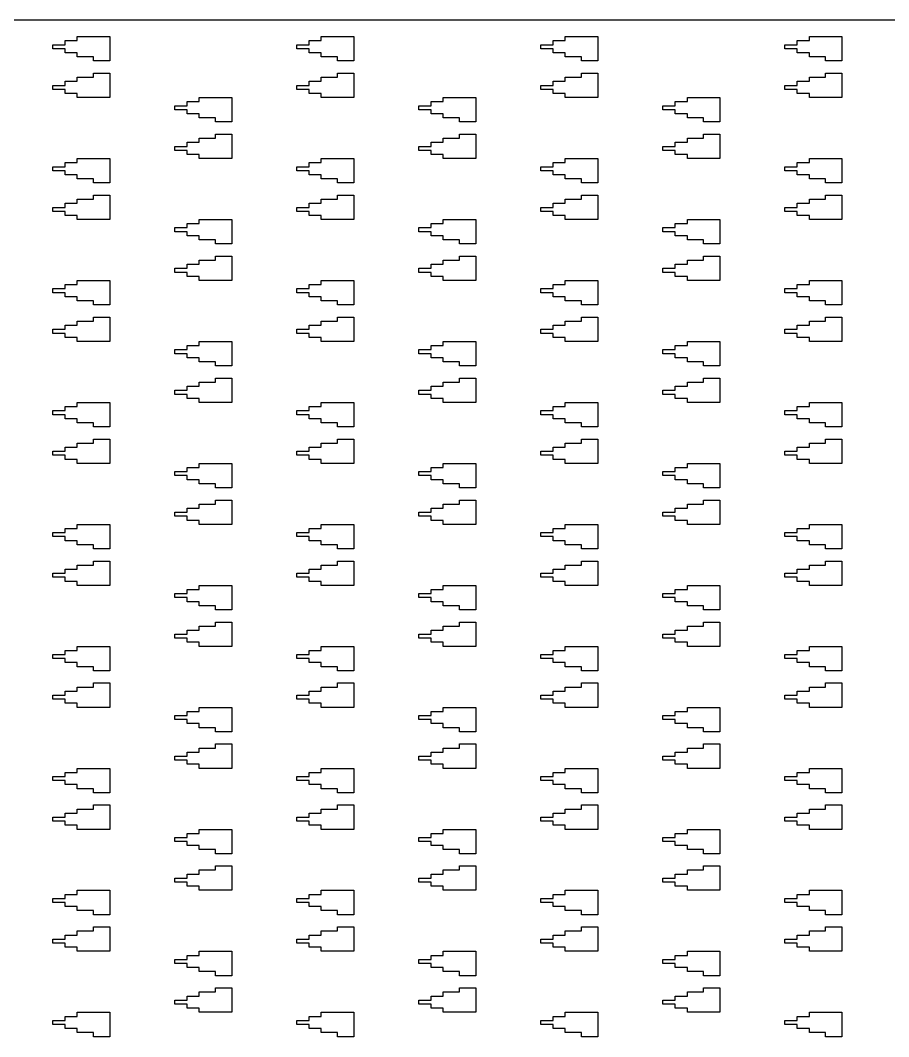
# Model space of a CAD drawing. Extents: x -38350 to 38650, y -35000 to 36000.
# Drawn here: x 542 to 755.5, y 35750 to 36000 of the extents above; entities that cross this region are included whole.
import ezdxf

# ---------------------------------------------------------------- set-up
doc = ezdxf.new("R2010")
doc.units = 0
doc.header["$MEASUREMENT"] = 0

msp = doc.modelspace()

# ---------------------------------------------------------------- linework, layer by layer
for p, q in [((7500, 36000), (-7500, 36000)), ((553, 35994), (553, 35995)), ((553, 35995), (556, 35995)), ((556, 35995), (556, 35996)), ((556, 35996), (564, 35996)), ((564, 35996), (564, 35990)), ((613, 35994), (613, 35995)), ((613, 35995), (616, 35995)), ((616, 35995), (616, 35996)), ((616, 35996), (624, 35996)), ((624, 35996), (624, 35990)), ((673, 35994), (673, 35995)), ((673, 35995), (676, 35995)), ((676, 35995), (676, 35996)), ((676, 35996), (684, 35996)), ((684, 35996), (684, 35990)), ((733, 35994), (733, 35995)), ((733, 35995), (736, 35995)), ((736, 35995), (736, 35996)), ((736, 35996), (744, 35996)), ((744, 35996), (744, 35990)), ((550, 35993), (550, 35994)), ((550, 35994), (553, 35994)), ((553, 35993), (550, 35993)), ((553, 35992), (553, 35993)), ((610, 35993), (610, 35994)), ((610, 35994), (613, 35994)), ((613, 35993), (610, 35993)), ((613, 35992), (613, 35993)), ((670, 35993), (670, 35994)), ((670, 35994), (673, 35994)), ((673, 35993), (670, 35993)), ((673, 35992), (673, 35993)), ((730, 35993), (730, 35994)), ((730, 35994), (733, 35994)), ((733, 35993), (730, 35993)), ((733, 35992), (733, 35993)), ((556, 35992), (553, 35992)), ((556, 35991), (556, 35992)), ((560, 35991), (556, 35991)), ((560, 35990), (560, 35991)), ((564, 35990), (560, 35990)), ((616, 35992), (613, 35992)), ((616, 35991), (616, 35992)), ((620, 35991), (616, 35991)), ((620, 35990), (620, 35991)), ((624, 35990), (620, 35990)), ((676, 35992), (673, 35992)), ((676, 35991), (676, 35992)), ((680, 35991), (676, 35991)), ((680, 35990), (680, 35991)), ((684, 35990), (680, 35990)), ((736, 35992), (733, 35992)), ((736, 35991), (736, 35992)), ((740, 35991), (736, 35991)), ((740, 35990), (740, 35991)), ((744, 35990), (740, 35990)), ((553, 35984), (553, 35985)), ((553, 35985), (556, 35985)), ((556, 35985), (556, 35986)), ((556, 35986), (560, 35986)), ((560, 35986), (560, 35987)), ((560, 35987), (564, 35987)), ((564, 35987), (564, 35981)), ((613, 35984), (613, 35985)), ((613, 35985), (616, 35985)), ((616, 35985), (616, 35986)), ((616, 35986), (620, 35986)), ((620, 35986), (620, 35987)), ((620, 35987), (624, 35987)), ((624, 35987), (624, 35981)), ((673, 35984), (673, 35985)), ((673, 35985), (676, 35985)), ((676, 35985), (676, 35986)), ((676, 35986), (680, 35986)), ((680, 35986), (680, 35987)), ((680, 35987), (684, 35987)), ((684, 35987), (684, 35981)), ((733, 35984), (733, 35985)), ((733, 35985), (736, 35985)), ((736, 35985), (736, 35986)), ((736, 35986), (740, 35986)), ((740, 35986), (740, 35987)), ((740, 35987), (744, 35987)), ((744, 35987), (744, 35981)), ((550, 35983), (550, 35984)), ((550, 35984), (553, 35984)), ((553, 35983), (550, 35983)), ((553, 35982), (553, 35983)), ((610, 35983), (610, 35984)), ((610, 35984), (613, 35984)), ((613, 35983), (610, 35983)), ((613, 35982), (613, 35983)), ((670, 35983), (670, 35984)), ((670, 35984), (673, 35984)), ((673, 35983), (670, 35983)), ((673, 35982), (673, 35983)), ((730, 35983), (730, 35984)), ((730, 35984), (733, 35984)), ((733, 35983), (730, 35983)), ((733, 35982), (733, 35983)), ((556, 35982), (553, 35982)), ((556, 35981), (556, 35982)), ((564, 35981), (556, 35981)), ((583, 35979), (583, 35980)), ((583, 35980), (586, 35980)), ((586, 35980), (586, 35981)), ((586, 35981), (594, 35981)), ((594, 35981), (594, 35975)), ((616, 35982), (613, 35982)), ((616, 35981), (616, 35982)), ((624, 35981), (616, 35981)), ((643, 35979), (643, 35980)), ((643, 35980), (646, 35980)), ((646, 35980), (646, 35981)), ((646, 35981), (654, 35981)), ((654, 35981), (654, 35975)), ((676, 35982), (673, 35982)), ((676, 35981), (676, 35982)), ((684, 35981), (676, 35981)), ((703, 35979), (703, 35980)), ((703, 35980), (706, 35980)), ((706, 35980), (706, 35981)), ((706, 35981), (714, 35981)), ((714, 35981), (714, 35975)), ((736, 35982), (733, 35982)), ((736, 35981), (736, 35982)), ((744, 35981), (736, 35981)), ((580, 35978), (580, 35979)), ((580, 35979), (583, 35979)), ((583, 35978), (580, 35978)), ((583, 35977), (583, 35978)), ((640, 35978), (640, 35979)), ((640, 35979), (643, 35979)), ((643, 35978), (640, 35978)), ((643, 35977), (643, 35978)), ((700, 35978), (700, 35979)), ((700, 35979), (703, 35979)), ((703, 35978), (700, 35978)), ((703, 35977), (703, 35978)), ((586, 35977), (583, 35977)), ((586, 35976), (586, 35977)), ((590, 35976), (586, 35976)), ((590, 35975), (590, 35976)), ((594, 35975), (590, 35975)), ((646, 35977), (643, 35977)), ((646, 35976), (646, 35977)), ((650, 35976), (646, 35976)), ((650, 35975), (650, 35976)), ((654, 35975), (650, 35975)), ((706, 35977), (703, 35977)), ((706, 35976), (706, 35977)), ((710, 35976), (706, 35976)), ((710, 35975), (710, 35976)), ((714, 35975), (710, 35975)), ((583, 35969), (583, 35970)), ((583, 35970), (586, 35970)), ((586, 35970), (586, 35971)), ((586, 35971), (590, 35971)), ((590, 35971), (590, 35972)), ((590, 35972), (594, 35972)), ((594, 35972), (594, 35966)), ((643, 35969), (643, 35970)), ((643, 35970), (646, 35970)), ((646, 35970), (646, 35971)), ((646, 35971), (650, 35971)), ((650, 35971), (650, 35972)), ((650, 35972), (654, 35972)), ((654, 35972), (654, 35966)), ((703, 35969), (703, 35970)), ((703, 35970), (706, 35970)), ((706, 35970), (706, 35971)), ((706, 35971), (710, 35971)), ((710, 35971), (710, 35972)), ((710, 35972), (714, 35972)), ((714, 35972), (714, 35966)), ((580, 35968), (580, 35969)), ((580, 35969), (583, 35969)), ((583, 35968), (580, 35968)), ((583, 35967), (583, 35968)), ((640, 35968), (640, 35969)), ((640, 35969), (643, 35969)), ((643, 35968), (640, 35968)), ((643, 35967), (643, 35968)), ((700, 35968), (700, 35969)), ((700, 35969), (703, 35969)), ((703, 35968), (700, 35968)), ((703, 35967), (703, 35968)), ((553, 35964), (553, 35965)), ((553, 35965), (556, 35965)), ((556, 35965), (556, 35966)), ((556, 35966), (564, 35966)), ((564, 35966), (564, 35960)), ((586, 35967), (583, 35967)), ((586, 35966), (586, 35967)), ((594, 35966), (586, 35966)), ((613, 35964), (613, 35965)), ((613, 35965), (616, 35965)), ((616, 35965), (616, 35966)), ((616, 35966), (624, 35966)), ((624, 35966), (624, 35960)), ((646, 35967), (643, 35967)), ((646, 35966), (646, 35967)), ((654, 35966), (646, 35966)), ((673, 35964), (673, 35965)), ((673, 35965), (676, 35965)), ((676, 35965), (676, 35966)), ((676, 35966), (684, 35966)), ((684, 35966), (684, 35960)), ((706, 35967), (703, 35967)), ((706, 35966), (706, 35967)), ((714, 35966), (706, 35966)), ((733, 35964), (733, 35965)), ((733, 35965), (736, 35965)), ((736, 35965), (736, 35966)), ((736, 35966), (744, 35966)), ((744, 35966), (744, 35960)), ((550, 35963), (550, 35964)), ((550, 35964), (553, 35964)), ((553, 35963), (550, 35963)), ((553, 35962), (553, 35963)), ((610, 35963), (610, 35964)), ((610, 35964), (613, 35964)), ((613, 35963), (610, 35963)), ((613, 35962), (613, 35963)), ((670, 35963), (670, 35964)), ((670, 35964), (673, 35964)), ((673, 35963), (670, 35963)), ((673, 35962), (673, 35963)), ((730, 35963), (730, 35964)), ((730, 35964), (733, 35964)), ((733, 35963), (730, 35963)), ((733, 35962), (733, 35963)), ((556, 35962), (553, 35962)), ((556, 35961), (556, 35962)), ((560, 35961), (556, 35961)), ((560, 35960), (560, 35961)), ((564, 35960), (560, 35960)), ((616, 35962), (613, 35962)), ((616, 35961), (616, 35962)), ((620, 35961), (616, 35961)), ((620, 35960), (620, 35961)), ((624, 35960), (620, 35960)), ((676, 35962), (673, 35962)), ((676, 35961), (676, 35962)), ((680, 35961), (676, 35961)), ((680, 35960), (680, 35961)), ((684, 35960), (680, 35960)), ((736, 35962), (733, 35962)), ((736, 35961), (736, 35962)), ((740, 35961), (736, 35961)), ((740, 35960), (740, 35961)), ((744, 35960), (740, 35960)), ((553, 35954), (553, 35955)), ((553, 35955), (556, 35955)), ((556, 35955), (556, 35956)), ((556, 35956), (560, 35956)), ((560, 35956), (560, 35957)), ((560, 35957), (564, 35957)), ((564, 35957), (564, 35951)), ((613, 35954), (613, 35955)), ((613, 35955), (616, 35955)), ((616, 35955), (616, 35956)), ((616, 35956), (620, 35956)), ((620, 35956), (620, 35957)), ((620, 35957), (624, 35957)), ((624, 35957), (624, 35951)), ((673, 35954), (673, 35955)), ((673, 35955), (676, 35955)), ((676, 35955), (676, 35956)), ((676, 35956), (680, 35956)), ((680, 35956), (680, 35957)), ((680, 35957), (684, 35957)), ((684, 35957), (684, 35951)), ((733, 35954), (733, 35955)), ((733, 35955), (736, 35955)), ((736, 35955), (736, 35956)), ((736, 35956), (740, 35956)), ((740, 35956), (740, 35957)), ((740, 35957), (744, 35957)), ((744, 35957), (744, 35951)), ((550, 35953), (550, 35954)), ((550, 35954), (553, 35954)), ((553, 35953), (550, 35953)), ((553, 35952), (553, 35953)), ((610, 35953), (610, 35954)), ((610, 35954), (613, 35954)), ((613, 35953), (610, 35953)), ((613, 35952), (613, 35953)), ((670, 35953), (670, 35954)), ((670, 35954), (673, 35954)), ((673, 35953), (670, 35953)), ((673, 35952), (673, 35953)), ((730, 35953), (730, 35954)), ((730, 35954), (733, 35954)), ((733, 35953), (730, 35953)), ((733, 35952), (733, 35953)), ((556, 35952), (553, 35952)), ((556, 35951), (556, 35952)), ((564, 35951), (556, 35951)), ((583, 35949), (583, 35950)), ((583, 35950), (586, 35950)), ((586, 35950), (586, 35951)), ((586, 35951), (594, 35951)), ((594, 35951), (594, 35945)), ((616, 35952), (613, 35952)), ((616, 35951), (616, 35952)), ((624, 35951), (616, 35951)), ((643, 35949), (643, 35950)), ((643, 35950), (646, 35950)), ((646, 35950), (646, 35951)), ((646, 35951), (654, 35951)), ((654, 35951), (654, 35945)), ((676, 35952), (673, 35952)), ((676, 35951), (676, 35952)), ((684, 35951), (676, 35951)), ((703, 35949), (703, 35950)), ((703, 35950), (706, 35950)), ((706, 35950), (706, 35951)), ((706, 35951), (714, 35951)), ((714, 35951), (714, 35945)), ((736, 35952), (733, 35952)), ((736, 35951), (736, 35952)), ((744, 35951), (736, 35951)), ((580, 35948), (580, 35949)), ((580, 35949), (583, 35949)), ((583, 35948), (580, 35948)), ((583, 35947), (583, 35948)), ((640, 35948), (640, 35949)), ((640, 35949), (643, 35949)), ((643, 35948), (640, 35948)), ((643, 35947), (643, 35948)), ((700, 35948), (700, 35949)), ((700, 35949), (703, 35949)), ((703, 35948), (700, 35948)), ((703, 35947), (703, 35948)), ((586, 35947), (583, 35947)), ((586, 35946), (586, 35947)), ((590, 35946), (586, 35946)), ((590, 35945), (590, 35946)), ((594, 35945), (590, 35945)), ((646, 35947), (643, 35947)), ((646, 35946), (646, 35947)), ((650, 35946), (646, 35946)), ((650, 35945), (650, 35946)), ((654, 35945), (650, 35945)), ((706, 35947), (703, 35947)), ((706, 35946), (706, 35947)), ((710, 35946), (706, 35946)), ((710, 35945), (710, 35946)), ((714, 35945), (710, 35945)), ((583, 35939), (583, 35940)), ((583, 35940), (586, 35940)), ((586, 35940), (586, 35941)), ((586, 35941), (590, 35941)), ((590, 35941), (590, 35942)), ((590, 35942), (594, 35942)), ((594, 35942), (594, 35936)), ((643, 35939), (643, 35940)), ((643, 35940), (646, 35940)), ((646, 35940), (646, 35941)), ((646, 35941), (650, 35941)), ((650, 35941), (650, 35942)), ((650, 35942), (654, 35942)), ((654, 35942), (654, 35936)), ((703, 35939), (703, 35940)), ((703, 35940), (706, 35940)), ((706, 35940), (706, 35941)), ((706, 35941), (710, 35941)), ((710, 35941), (710, 35942)), ((710, 35942), (714, 35942)), ((714, 35942), (714, 35936)), ((580, 35938), (580, 35939)), ((580, 35939), (583, 35939)), ((583, 35938), (580, 35938)), ((583, 35937), (583, 35938)), ((640, 35938), (640, 35939)), ((640, 35939), (643, 35939)), ((643, 35938), (640, 35938)), ((643, 35937), (643, 35938)), ((700, 35938), (700, 35939)), ((700, 35939), (703, 35939)), ((703, 35938), (700, 35938)), ((703, 35937), (703, 35938)), ((553, 35934), (553, 35935)), ((553, 35935), (556, 35935)), ((556, 35935), (556, 35936)), ((556, 35936), (564, 35936)), ((564, 35936), (564, 35930)), ((586, 35937), (583, 35937)), ((586, 35936), (586, 35937)), ((594, 35936), (586, 35936)), ((613, 35934), (613, 35935)), ((613, 35935), (616, 35935)), ((616, 35935), (616, 35936)), ((616, 35936), (624, 35936)), ((624, 35936), (624, 35930)), ((646, 35937), (643, 35937)), ((646, 35936), (646, 35937)), ((654, 35936), (646, 35936)), ((673, 35934), (673, 35935)), ((673, 35935), (676, 35935)), ((676, 35935), (676, 35936)), ((676, 35936), (684, 35936)), ((684, 35936), (684, 35930)), ((706, 35937), (703, 35937)), ((706, 35936), (706, 35937)), ((714, 35936), (706, 35936)), ((733, 35934), (733, 35935)), ((733, 35935), (736, 35935)), ((736, 35935), (736, 35936)), ((736, 35936), (744, 35936)), ((744, 35936), (744, 35930)), ((550, 35933), (550, 35934)), ((550, 35934), (553, 35934)), ((553, 35933), (550, 35933)), ((553, 35932), (553, 35933)), ((610, 35933), (610, 35934)), ((610, 35934), (613, 35934)), ((613, 35933), (610, 35933)), ((613, 35932), (613, 35933)), ((670, 35933), (670, 35934)), ((670, 35934), (673, 35934)), ((673, 35933), (670, 35933)), ((673, 35932), (673, 35933)), ((730, 35933), (730, 35934)), ((730, 35934), (733, 35934)), ((733, 35933), (730, 35933)), ((733, 35932), (733, 35933)), ((556, 35932), (553, 35932)), ((556, 35931), (556, 35932)), ((560, 35931), (556, 35931)), ((560, 35930), (560, 35931)), ((564, 35930), (560, 35930)), ((616, 35932), (613, 35932)), ((616, 35931), (616, 35932)), ((620, 35931), (616, 35931)), ((620, 35930), (620, 35931)), ((624, 35930), (620, 35930)), ((676, 35932), (673, 35932)), ((676, 35931), (676, 35932)), ((680, 35931), (676, 35931)), ((680, 35930), (680, 35931)), ((684, 35930), (680, 35930)), ((736, 35932), (733, 35932)), ((736, 35931), (736, 35932)), ((740, 35931), (736, 35931)), ((740, 35930), (740, 35931)), ((744, 35930), (740, 35930)), ((553, 35924), (553, 35925)), ((553, 35925), (556, 35925)), ((556, 35925), (556, 35926)), ((556, 35926), (560, 35926)), ((560, 35926), (560, 35927)), ((560, 35927), (564, 35927)), ((564, 35927), (564, 35921)), ((613, 35924), (613, 35925)), ((613, 35925), (616, 35925)), ((616, 35925), (616, 35926)), ((616, 35926), (620, 35926)), ((620, 35926), (620, 35927)), ((620, 35927), (624, 35927)), ((624, 35927), (624, 35921)), ((673, 35924), (673, 35925)), ((673, 35925), (676, 35925)), ((676, 35925), (676, 35926)), ((676, 35926), (680, 35926)), ((680, 35926), (680, 35927)), ((680, 35927), (684, 35927)), ((684, 35927), (684, 35921)), ((733, 35924), (733, 35925)), ((733, 35925), (736, 35925)), ((736, 35925), (736, 35926)), ((736, 35926), (740, 35926)), ((740, 35926), (740, 35927)), ((740, 35927), (744, 35927)), ((744, 35927), (744, 35921)), ((550, 35923), (550, 35924)), ((550, 35924), (553, 35924)), ((553, 35923), (550, 35923)), ((553, 35922), (553, 35923)), ((610, 35923), (610, 35924)), ((610, 35924), (613, 35924)), ((613, 35923), (610, 35923)), ((613, 35922), (613, 35923)), ((670, 35923), (670, 35924)), ((670, 35924), (673, 35924)), ((673, 35923), (670, 35923)), ((673, 35922), (673, 35923)), ((730, 35923), (730, 35924)), ((730, 35924), (733, 35924)), ((733, 35923), (730, 35923)), ((733, 35922), (733, 35923)), ((556, 35922), (553, 35922)), ((556, 35921), (556, 35922)), ((564, 35921), (556, 35921)), ((583, 35919), (583, 35920)), ((583, 35920), (586, 35920)), ((586, 35920), (586, 35921)), ((586, 35921), (594, 35921)), ((594, 35921), (594, 35915)), ((616, 35922), (613, 35922)), ((616, 35921), (616, 35922)), ((624, 35921), (616, 35921)), ((643, 35919), (643, 35920)), ((643, 35920), (646, 35920)), ((646, 35920), (646, 35921)), ((646, 35921), (654, 35921)), ((654, 35921), (654, 35915)), ((676, 35922), (673, 35922)), ((676, 35921), (676, 35922)), ((684, 35921), (676, 35921)), ((703, 35919), (703, 35920)), ((703, 35920), (706, 35920)), ((706, 35920), (706, 35921)), ((706, 35921), (714, 35921)), ((714, 35921), (714, 35915)), ((736, 35922), (733, 35922)), ((736, 35921), (736, 35922)), ((744, 35921), (736, 35921)), ((580, 35918), (580, 35919)), ((580, 35919), (583, 35919)), ((583, 35918), (580, 35918)), ((583, 35917), (583, 35918)), ((640, 35918), (640, 35919)), ((640, 35919), (643, 35919)), ((643, 35918), (640, 35918)), ((643, 35917), (643, 35918)), ((700, 35918), (700, 35919)), ((700, 35919), (703, 35919)), ((703, 35918), (700, 35918)), ((703, 35917), (703, 35918)), ((586, 35917), (583, 35917)), ((586, 35916), (586, 35917)), ((590, 35916), (586, 35916)), ((590, 35915), (590, 35916)), ((594, 35915), (590, 35915)), ((646, 35917), (643, 35917)), ((646, 35916), (646, 35917)), ((650, 35916), (646, 35916)), ((650, 35915), (650, 35916)), ((654, 35915), (650, 35915)), ((706, 35917), (703, 35917)), ((706, 35916), (706, 35917)), ((710, 35916), (706, 35916)), ((710, 35915), (710, 35916)), ((714, 35915), (710, 35915)), ((583, 35909), (583, 35910)), ((583, 35910), (586, 35910)), ((586, 35910), (586, 35911)), ((586, 35911), (590, 35911)), ((590, 35911), (590, 35912)), ((590, 35912), (594, 35912)), ((594, 35912), (594, 35906)), ((643, 35909), (643, 35910)), ((643, 35910), (646, 35910)), ((646, 35910), (646, 35911)), ((646, 35911), (650, 35911)), ((650, 35911), (650, 35912)), ((650, 35912), (654, 35912)), ((654, 35912), (654, 35906)), ((703, 35909), (703, 35910)), ((703, 35910), (706, 35910)), ((706, 35910), (706, 35911)), ((706, 35911), (710, 35911)), ((710, 35911), (710, 35912)), ((710, 35912), (714, 35912)), ((714, 35912), (714, 35906)), ((580, 35908), (580, 35909)), ((580, 35909), (583, 35909)), ((583, 35908), (580, 35908)), ((583, 35907), (583, 35908)), ((640, 35908), (640, 35909)), ((640, 35909), (643, 35909)), ((643, 35908), (640, 35908)), ((643, 35907), (643, 35908)), ((700, 35908), (700, 35909)), ((700, 35909), (703, 35909)), ((703, 35908), (700, 35908)), ((703, 35907), (703, 35908)), ((553, 35904), (553, 35905)), ((553, 35905), (556, 35905)), ((556, 35905), (556, 35906)), ((556, 35906), (564, 35906)), ((564, 35906), (564, 35900)), ((586, 35907), (583, 35907)), ((586, 35906), (586, 35907)), ((594, 35906), (586, 35906)), ((613, 35904), (613, 35905)), ((613, 35905), (616, 35905)), ((616, 35905), (616, 35906)), ((616, 35906), (624, 35906)), ((624, 35906), (624, 35900)), ((646, 35907), (643, 35907)), ((646, 35906), (646, 35907)), ((654, 35906), (646, 35906)), ((673, 35904), (673, 35905)), ((673, 35905), (676, 35905)), ((676, 35905), (676, 35906)), ((676, 35906), (684, 35906)), ((684, 35906), (684, 35900)), ((706, 35907), (703, 35907)), ((706, 35906), (706, 35907)), ((714, 35906), (706, 35906)), ((733, 35904), (733, 35905)), ((733, 35905), (736, 35905)), ((736, 35905), (736, 35906)), ((736, 35906), (744, 35906)), ((744, 35906), (744, 35900)), ((550, 35903), (550, 35904)), ((550, 35904), (553, 35904)), ((553, 35903), (550, 35903)), ((553, 35902), (553, 35903)), ((610, 35903), (610, 35904)), ((610, 35904), (613, 35904)), ((613, 35903), (610, 35903)), ((613, 35902), (613, 35903)), ((670, 35903), (670, 35904)), ((670, 35904), (673, 35904)), ((673, 35903), (670, 35903)), ((673, 35902), (673, 35903)), ((730, 35903), (730, 35904)), ((730, 35904), (733, 35904)), ((733, 35903), (730, 35903)), ((733, 35902), (733, 35903)), ((556, 35902), (553, 35902)), ((556, 35901), (556, 35902)), ((560, 35901), (556, 35901)), ((560, 35900), (560, 35901)), ((564, 35900), (560, 35900)), ((616, 35902), (613, 35902)), ((616, 35901), (616, 35902)), ((620, 35901), (616, 35901)), ((620, 35900), (620, 35901)), ((624, 35900), (620, 35900)), ((676, 35902), (673, 35902)), ((676, 35901), (676, 35902)), ((680, 35901), (676, 35901)), ((680, 35900), (680, 35901)), ((684, 35900), (680, 35900)), ((736, 35902), (733, 35902)), ((736, 35901), (736, 35902)), ((740, 35901), (736, 35901)), ((740, 35900), (740, 35901)), ((744, 35900), (740, 35900)), ((553, 35894), (553, 35895)), ((553, 35895), (556, 35895)), ((556, 35895), (556, 35896)), ((556, 35896), (560, 35896)), ((560, 35896), (560, 35897)), ((560, 35897), (564, 35897)), ((564, 35897), (564, 35891)), ((613, 35894), (613, 35895)), ((613, 35895), (616, 35895)), ((616, 35895), (616, 35896)), ((616, 35896), (620, 35896)), ((620, 35896), (620, 35897)), ((620, 35897), (624, 35897)), ((624, 35897), (624, 35891)), ((673, 35894), (673, 35895)), ((673, 35895), (676, 35895)), ((676, 35895), (676, 35896)), ((676, 35896), (680, 35896)), ((680, 35896), (680, 35897)), ((680, 35897), (684, 35897)), ((684, 35897), (684, 35891)), ((733, 35894), (733, 35895)), ((733, 35895), (736, 35895)), ((736, 35895), (736, 35896)), ((736, 35896), (740, 35896)), ((740, 35896), (740, 35897)), ((740, 35897), (744, 35897)), ((744, 35897), (744, 35891)), ((550, 35893), (550, 35894)), ((550, 35894), (553, 35894)), ((553, 35893), (550, 35893)), ((553, 35892), (553, 35893)), ((610, 35893), (610, 35894)), ((610, 35894), (613, 35894)), ((613, 35893), (610, 35893)), ((613, 35892), (613, 35893)), ((670, 35893), (670, 35894)), ((670, 35894), (673, 35894)), ((673, 35893), (670, 35893)), ((673, 35892), (673, 35893)), ((730, 35893), (730, 35894)), ((730, 35894), (733, 35894)), ((733, 35893), (730, 35893)), ((733, 35892), (733, 35893)), ((556, 35892), (553, 35892)), ((556, 35891), (556, 35892)), ((564, 35891), (556, 35891)), ((583, 35889), (583, 35890)), ((583, 35890), (586, 35890)), ((586, 35890), (586, 35891)), ((586, 35891), (594, 35891)), ((594, 35891), (594, 35885)), ((616, 35892), (613, 35892)), ((616, 35891), (616, 35892)), ((624, 35891), (616, 35891)), ((643, 35889), (643, 35890)), ((643, 35890), (646, 35890)), ((646, 35890), (646, 35891)), ((646, 35891), (654, 35891)), ((654, 35891), (654, 35885)), ((676, 35892), (673, 35892)), ((676, 35891), (676, 35892)), ((684, 35891), (676, 35891)), ((703, 35889), (703, 35890)), ((703, 35890), (706, 35890)), ((706, 35890), (706, 35891)), ((706, 35891), (714, 35891)), ((714, 35891), (714, 35885)), ((736, 35892), (733, 35892)), ((736, 35891), (736, 35892)), ((744, 35891), (736, 35891)), ((580, 35888), (580, 35889)), ((580, 35889), (583, 35889)), ((583, 35888), (580, 35888)), ((583, 35887), (583, 35888)), ((640, 35888), (640, 35889)), ((640, 35889), (643, 35889)), ((643, 35888), (640, 35888)), ((643, 35887), (643, 35888)), ((700, 35888), (700, 35889)), ((700, 35889), (703, 35889)), ((703, 35888), (700, 35888)), ((703, 35887), (703, 35888)), ((586, 35887), (583, 35887)), ((586, 35886), (586, 35887)), ((590, 35886), (586, 35886)), ((590, 35885), (590, 35886)), ((594, 35885), (590, 35885)), ((646, 35887), (643, 35887)), ((646, 35886), (646, 35887)), ((650, 35886), (646, 35886)), ((650, 35885), (650, 35886)), ((654, 35885), (650, 35885)), ((706, 35887), (703, 35887)), ((706, 35886), (706, 35887)), ((710, 35886), (706, 35886)), ((710, 35885), (710, 35886)), ((714, 35885), (710, 35885)), ((583, 35879), (583, 35880)), ((583, 35880), (586, 35880)), ((586, 35880), (586, 35881)), ((586, 35881), (590, 35881)), ((590, 35881), (590, 35882)), ((590, 35882), (594, 35882)), ((594, 35882), (594, 35876)), ((643, 35879), (643, 35880)), ((643, 35880), (646, 35880)), ((646, 35880), (646, 35881)), ((646, 35881), (650, 35881)), ((650, 35881), (650, 35882)), ((650, 35882), (654, 35882)), ((654, 35882), (654, 35876)), ((703, 35879), (703, 35880)), ((703, 35880), (706, 35880)), ((706, 35880), (706, 35881)), ((706, 35881), (710, 35881)), ((710, 35881), (710, 35882)), ((710, 35882), (714, 35882)), ((714, 35882), (714, 35876)), ((580, 35878), (580, 35879)), ((580, 35879), (583, 35879)), ((583, 35878), (580, 35878)), ((583, 35877), (583, 35878)), ((640, 35878), (640, 35879)), ((640, 35879), (643, 35879)), ((643, 35878), (640, 35878)), ((643, 35877), (643, 35878)), ((700, 35878), (700, 35879)), ((700, 35879), (703, 35879)), ((703, 35878), (700, 35878)), ((703, 35877), (703, 35878)), ((553, 35874), (553, 35875)), ((553, 35875), (556, 35875)), ((556, 35875), (556, 35876)), ((556, 35876), (564, 35876)), ((564, 35876), (564, 35870)), ((586, 35877), (583, 35877)), ((586, 35876), (586, 35877)), ((594, 35876), (586, 35876)), ((613, 35874), (613, 35875)), ((613, 35875), (616, 35875)), ((616, 35875), (616, 35876)), ((616, 35876), (624, 35876)), ((624, 35876), (624, 35870)), ((646, 35877), (643, 35877)), ((646, 35876), (646, 35877)), ((654, 35876), (646, 35876)), ((673, 35874), (673, 35875)), ((673, 35875), (676, 35875)), ((676, 35875), (676, 35876)), ((676, 35876), (684, 35876)), ((684, 35876), (684, 35870)), ((706, 35877), (703, 35877)), ((706, 35876), (706, 35877)), ((714, 35876), (706, 35876)), ((733, 35874), (733, 35875)), ((733, 35875), (736, 35875)), ((736, 35875), (736, 35876)), ((736, 35876), (744, 35876)), ((744, 35876), (744, 35870)), ((550, 35873), (550, 35874)), ((550, 35874), (553, 35874)), ((553, 35873), (550, 35873)), ((553, 35872), (553, 35873)), ((610, 35873), (610, 35874)), ((610, 35874), (613, 35874)), ((613, 35873), (610, 35873)), ((613, 35872), (613, 35873)), ((670, 35873), (670, 35874)), ((670, 35874), (673, 35874)), ((673, 35873), (670, 35873)), ((673, 35872), (673, 35873)), ((730, 35873), (730, 35874)), ((730, 35874), (733, 35874)), ((733, 35873), (730, 35873)), ((733, 35872), (733, 35873)), ((556, 35872), (553, 35872)), ((556, 35871), (556, 35872)), ((560, 35871), (556, 35871)), ((560, 35870), (560, 35871)), ((564, 35870), (560, 35870)), ((616, 35872), (613, 35872)), ((616, 35871), (616, 35872)), ((620, 35871), (616, 35871)), ((620, 35870), (620, 35871)), ((624, 35870), (620, 35870)), ((676, 35872), (673, 35872)), ((676, 35871), (676, 35872)), ((680, 35871), (676, 35871)), ((680, 35870), (680, 35871)), ((684, 35870), (680, 35870)), ((736, 35872), (733, 35872)), ((736, 35871), (736, 35872)), ((740, 35871), (736, 35871)), ((740, 35870), (740, 35871)), ((744, 35870), (740, 35870)), ((553, 35864), (553, 35865)), ((553, 35865), (556, 35865)), ((556, 35865), (556, 35866)), ((556, 35866), (560, 35866)), ((560, 35866), (560, 35867)), ((560, 35867), (564, 35867)), ((564, 35867), (564, 35861)), ((613, 35864), (613, 35865)), ((613, 35865), (616, 35865)), ((616, 35865), (616, 35866)), ((616, 35866), (620, 35866)), ((620, 35866), (620, 35867)), ((620, 35867), (624, 35867)), ((624, 35867), (624, 35861)), ((673, 35864), (673, 35865)), ((673, 35865), (676, 35865)), ((676, 35865), (676, 35866)), ((676, 35866), (680, 35866)), ((680, 35866), (680, 35867)), ((680, 35867), (684, 35867)), ((684, 35867), (684, 35861)), ((733, 35864), (733, 35865)), ((733, 35865), (736, 35865)), ((736, 35865), (736, 35866)), ((736, 35866), (740, 35866)), ((740, 35866), (740, 35867)), ((740, 35867), (744, 35867)), ((744, 35867), (744, 35861)), ((550, 35863), (550, 35864)), ((550, 35864), (553, 35864)), ((553, 35863), (550, 35863)), ((553, 35862), (553, 35863)), ((610, 35863), (610, 35864)), ((610, 35864), (613, 35864)), ((613, 35863), (610, 35863)), ((613, 35862), (613, 35863)), ((670, 35863), (670, 35864)), ((670, 35864), (673, 35864)), ((673, 35863), (670, 35863)), ((673, 35862), (673, 35863)), ((730, 35863), (730, 35864)), ((730, 35864), (733, 35864)), ((733, 35863), (730, 35863)), ((733, 35862), (733, 35863)), ((556, 35862), (553, 35862)), ((556, 35861), (556, 35862)), ((564, 35861), (556, 35861)), ((583, 35859), (583, 35860)), ((583, 35860), (586, 35860)), ((586, 35860), (586, 35861)), ((586, 35861), (594, 35861)), ((594, 35861), (594, 35855)), ((616, 35862), (613, 35862)), ((616, 35861), (616, 35862)), ((624, 35861), (616, 35861)), ((643, 35859), (643, 35860)), ((643, 35860), (646, 35860)), ((646, 35860), (646, 35861)), ((646, 35861), (654, 35861)), ((654, 35861), (654, 35855)), ((676, 35862), (673, 35862)), ((676, 35861), (676, 35862)), ((684, 35861), (676, 35861)), ((703, 35859), (703, 35860)), ((703, 35860), (706, 35860)), ((706, 35860), (706, 35861)), ((706, 35861), (714, 35861)), ((714, 35861), (714, 35855)), ((736, 35862), (733, 35862)), ((736, 35861), (736, 35862)), ((744, 35861), (736, 35861)), ((580, 35858), (580, 35859)), ((580, 35859), (583, 35859)), ((583, 35858), (580, 35858)), ((583, 35857), (583, 35858)), ((640, 35858), (640, 35859)), ((640, 35859), (643, 35859)), ((643, 35858), (640, 35858)), ((643, 35857), (643, 35858)), ((700, 35858), (700, 35859)), ((700, 35859), (703, 35859)), ((703, 35858), (700, 35858)), ((703, 35857), (703, 35858)), ((586, 35857), (583, 35857)), ((586, 35856), (586, 35857)), ((590, 35856), (586, 35856)), ((590, 35855), (590, 35856)), ((594, 35855), (590, 35855)), ((646, 35857), (643, 35857)), ((646, 35856), (646, 35857)), ((650, 35856), (646, 35856)), ((650, 35855), (650, 35856)), ((654, 35855), (650, 35855)), ((706, 35857), (703, 35857)), ((706, 35856), (706, 35857)), ((710, 35856), (706, 35856)), ((710, 35855), (710, 35856)), ((714, 35855), (710, 35855)), ((583, 35849), (583, 35850)), ((583, 35850), (586, 35850)), ((586, 35850), (586, 35851)), ((586, 35851), (590, 35851)), ((590, 35851), (590, 35852)), ((590, 35852), (594, 35852)), ((594, 35852), (594, 35846)), ((643, 35849), (643, 35850)), ((643, 35850), (646, 35850)), ((646, 35850), (646, 35851)), ((646, 35851), (650, 35851)), ((650, 35851), (650, 35852)), ((650, 35852), (654, 35852)), ((654, 35852), (654, 35846)), ((703, 35849), (703, 35850)), ((703, 35850), (706, 35850)), ((706, 35850), (706, 35851)), ((706, 35851), (710, 35851)), ((710, 35851), (710, 35852)), ((710, 35852), (714, 35852)), ((714, 35852), (714, 35846)), ((580, 35848), (580, 35849)), ((580, 35849), (583, 35849)), ((583, 35848), (580, 35848)), ((583, 35847), (583, 35848)), ((640, 35848), (640, 35849)), ((640, 35849), (643, 35849)), ((643, 35848), (640, 35848)), ((643, 35847), (643, 35848)), ((700, 35848), (700, 35849)), ((700, 35849), (703, 35849)), ((703, 35848), (700, 35848)), ((703, 35847), (703, 35848)), ((553, 35844), (553, 35845)), ((553, 35845), (556, 35845)), ((556, 35845), (556, 35846)), ((556, 35846), (564, 35846)), ((564, 35846), (564, 35840)), ((586, 35847), (583, 35847)), ((586, 35846), (586, 35847)), ((594, 35846), (586, 35846)), ((613, 35844), (613, 35845)), ((613, 35845), (616, 35845)), ((616, 35845), (616, 35846)), ((616, 35846), (624, 35846)), ((624, 35846), (624, 35840)), ((646, 35847), (643, 35847)), ((646, 35846), (646, 35847)), ((654, 35846), (646, 35846)), ((673, 35844), (673, 35845)), ((673, 35845), (676, 35845)), ((676, 35845), (676, 35846)), ((676, 35846), (684, 35846)), ((684, 35846), (684, 35840)), ((706, 35847), (703, 35847)), ((706, 35846), (706, 35847)), ((714, 35846), (706, 35846)), ((733, 35844), (733, 35845)), ((733, 35845), (736, 35845)), ((736, 35845), (736, 35846)), ((736, 35846), (744, 35846)), ((744, 35846), (744, 35840)), ((550, 35843), (550, 35844)), ((550, 35844), (553, 35844)), ((553, 35843), (550, 35843)), ((553, 35842), (553, 35843)), ((610, 35843), (610, 35844)), ((610, 35844), (613, 35844)), ((613, 35843), (610, 35843)), ((613, 35842), (613, 35843)), ((670, 35843), (670, 35844)), ((670, 35844), (673, 35844)), ((673, 35843), (670, 35843)), ((673, 35842), (673, 35843)), ((730, 35843), (730, 35844)), ((730, 35844), (733, 35844)), ((733, 35843), (730, 35843)), ((733, 35842), (733, 35843)), ((556, 35842), (553, 35842)), ((556, 35841), (556, 35842)), ((560, 35841), (556, 35841)), ((560, 35840), (560, 35841)), ((564, 35840), (560, 35840)), ((616, 35842), (613, 35842)), ((616, 35841), (616, 35842)), ((620, 35841), (616, 35841)), ((620, 35840), (620, 35841)), ((624, 35840), (620, 35840)), ((676, 35842), (673, 35842)), ((676, 35841), (676, 35842)), ((680, 35841), (676, 35841)), ((680, 35840), (680, 35841)), ((684, 35840), (680, 35840)), ((736, 35842), (733, 35842)), ((736, 35841), (736, 35842)), ((740, 35841), (736, 35841)), ((740, 35840), (740, 35841)), ((744, 35840), (740, 35840)), ((553, 35834), (553, 35835)), ((553, 35835), (556, 35835)), ((556, 35835), (556, 35836)), ((556, 35836), (560, 35836)), ((560, 35836), (560, 35837)), ((560, 35837), (564, 35837)), ((564, 35837), (564, 35831)), ((613, 35834), (613, 35835)), ((613, 35835), (616, 35835)), ((616, 35835), (616, 35836)), ((616, 35836), (620, 35836)), ((620, 35836), (620, 35837)), ((620, 35837), (624, 35837)), ((624, 35837), (624, 35831)), ((673, 35834), (673, 35835)), ((673, 35835), (676, 35835)), ((676, 35835), (676, 35836)), ((676, 35836), (680, 35836)), ((680, 35836), (680, 35837)), ((680, 35837), (684, 35837)), ((684, 35837), (684, 35831)), ((733, 35834), (733, 35835)), ((733, 35835), (736, 35835)), ((736, 35835), (736, 35836)), ((736, 35836), (740, 35836)), ((740, 35836), (740, 35837)), ((740, 35837), (744, 35837)), ((744, 35837), (744, 35831)), ((550, 35833), (550, 35834)), ((550, 35834), (553, 35834)), ((553, 35833), (550, 35833)), ((553, 35832), (553, 35833)), ((610, 35833), (610, 35834)), ((610, 35834), (613, 35834)), ((613, 35833), (610, 35833)), ((613, 35832), (613, 35833)), ((670, 35833), (670, 35834)), ((670, 35834), (673, 35834)), ((673, 35833), (670, 35833)), ((673, 35832), (673, 35833)), ((730, 35833), (730, 35834)), ((730, 35834), (733, 35834)), ((733, 35833), (730, 35833)), ((733, 35832), (733, 35833)), ((556, 35832), (553, 35832)), ((556, 35831), (556, 35832)), ((564, 35831), (556, 35831)), ((583, 35829), (583, 35830)), ((583, 35830), (586, 35830)), ((586, 35830), (586, 35831)), ((586, 35831), (594, 35831)), ((594, 35831), (594, 35825)), ((616, 35832), (613, 35832)), ((616, 35831), (616, 35832)), ((624, 35831), (616, 35831)), ((643, 35829), (643, 35830)), ((643, 35830), (646, 35830)), ((646, 35830), (646, 35831)), ((646, 35831), (654, 35831)), ((654, 35831), (654, 35825)), ((676, 35832), (673, 35832)), ((676, 35831), (676, 35832)), ((684, 35831), (676, 35831)), ((703, 35829), (703, 35830)), ((703, 35830), (706, 35830)), ((706, 35830), (706, 35831)), ((706, 35831), (714, 35831)), ((714, 35831), (714, 35825)), ((736, 35832), (733, 35832)), ((736, 35831), (736, 35832)), ((744, 35831), (736, 35831)), ((580, 35828), (580, 35829)), ((580, 35829), (583, 35829)), ((583, 35828), (580, 35828)), ((583, 35827), (583, 35828)), ((640, 35828), (640, 35829)), ((640, 35829), (643, 35829)), ((643, 35828), (640, 35828)), ((643, 35827), (643, 35828)), ((700, 35828), (700, 35829)), ((700, 35829), (703, 35829)), ((703, 35828), (700, 35828)), ((703, 35827), (703, 35828)), ((586, 35827), (583, 35827)), ((586, 35826), (586, 35827)), ((590, 35826), (586, 35826)), ((590, 35825), (590, 35826)), ((594, 35825), (590, 35825)), ((646, 35827), (643, 35827)), ((646, 35826), (646, 35827)), ((650, 35826), (646, 35826)), ((650, 35825), (650, 35826)), ((654, 35825), (650, 35825)), ((706, 35827), (703, 35827)), ((706, 35826), (706, 35827)), ((710, 35826), (706, 35826)), ((710, 35825), (710, 35826)), ((714, 35825), (710, 35825)), ((583, 35819), (583, 35820)), ((583, 35820), (586, 35820)), ((586, 35820), (586, 35821)), ((586, 35821), (590, 35821)), ((590, 35821), (590, 35822)), ((590, 35822), (594, 35822)), ((594, 35822), (594, 35816)), ((643, 35819), (643, 35820)), ((643, 35820), (646, 35820)), ((646, 35820), (646, 35821)), ((646, 35821), (650, 35821)), ((650, 35821), (650, 35822)), ((650, 35822), (654, 35822)), ((654, 35822), (654, 35816)), ((703, 35819), (703, 35820)), ((703, 35820), (706, 35820)), ((706, 35820), (706, 35821)), ((706, 35821), (710, 35821)), ((710, 35821), (710, 35822)), ((710, 35822), (714, 35822)), ((714, 35822), (714, 35816)), ((580, 35818), (580, 35819)), ((580, 35819), (583, 35819)), ((583, 35818), (580, 35818)), ((583, 35817), (583, 35818)), ((640, 35818), (640, 35819)), ((640, 35819), (643, 35819)), ((643, 35818), (640, 35818)), ((643, 35817), (643, 35818)), ((700, 35818), (700, 35819)), ((700, 35819), (703, 35819)), ((703, 35818), (700, 35818)), ((703, 35817), (703, 35818)), ((553, 35814), (553, 35815)), ((553, 35815), (556, 35815)), ((556, 35815), (556, 35816)), ((556, 35816), (564, 35816)), ((564, 35816), (564, 35810)), ((586, 35817), (583, 35817)), ((586, 35816), (586, 35817)), ((594, 35816), (586, 35816)), ((613, 35814), (613, 35815)), ((613, 35815), (616, 35815)), ((616, 35815), (616, 35816)), ((616, 35816), (624, 35816)), ((624, 35816), (624, 35810)), ((646, 35817), (643, 35817)), ((646, 35816), (646, 35817)), ((654, 35816), (646, 35816)), ((673, 35814), (673, 35815)), ((673, 35815), (676, 35815)), ((676, 35815), (676, 35816)), ((676, 35816), (684, 35816)), ((684, 35816), (684, 35810)), ((706, 35817), (703, 35817)), ((706, 35816), (706, 35817)), ((714, 35816), (706, 35816)), ((733, 35814), (733, 35815)), ((733, 35815), (736, 35815)), ((736, 35815), (736, 35816)), ((736, 35816), (744, 35816)), ((744, 35816), (744, 35810)), ((550, 35813), (550, 35814)), ((550, 35814), (553, 35814)), ((553, 35813), (550, 35813)), ((553, 35812), (553, 35813)), ((610, 35813), (610, 35814)), ((610, 35814), (613, 35814)), ((613, 35813), (610, 35813)), ((613, 35812), (613, 35813)), ((670, 35813), (670, 35814)), ((670, 35814), (673, 35814)), ((673, 35813), (670, 35813)), ((673, 35812), (673, 35813)), ((730, 35813), (730, 35814)), ((730, 35814), (733, 35814)), ((733, 35813), (730, 35813)), ((733, 35812), (733, 35813)), ((556, 35812), (553, 35812)), ((556, 35811), (556, 35812)), ((560, 35811), (556, 35811)), ((560, 35810), (560, 35811)), ((564, 35810), (560, 35810)), ((616, 35812), (613, 35812)), ((616, 35811), (616, 35812)), ((620, 35811), (616, 35811)), ((620, 35810), (620, 35811)), ((624, 35810), (620, 35810)), ((676, 35812), (673, 35812)), ((676, 35811), (676, 35812)), ((680, 35811), (676, 35811)), ((680, 35810), (680, 35811)), ((684, 35810), (680, 35810)), ((736, 35812), (733, 35812)), ((736, 35811), (736, 35812)), ((740, 35811), (736, 35811)), ((740, 35810), (740, 35811)), ((744, 35810), (740, 35810)), ((553, 35804), (553, 35805)), ((553, 35805), (556, 35805)), ((556, 35805), (556, 35806)), ((556, 35806), (560, 35806)), ((560, 35806), (560, 35807)), ((560, 35807), (564, 35807)), ((564, 35807), (564, 35801)), ((613, 35804), (613, 35805)), ((613, 35805), (616, 35805)), ((616, 35805), (616, 35806)), ((616, 35806), (620, 35806)), ((620, 35806), (620, 35807)), ((620, 35807), (624, 35807)), ((624, 35807), (624, 35801)), ((673, 35804), (673, 35805)), ((673, 35805), (676, 35805)), ((676, 35805), (676, 35806)), ((676, 35806), (680, 35806)), ((680, 35806), (680, 35807)), ((680, 35807), (684, 35807)), ((684, 35807), (684, 35801)), ((733, 35804), (733, 35805)), ((733, 35805), (736, 35805)), ((736, 35805), (736, 35806)), ((736, 35806), (740, 35806)), ((740, 35806), (740, 35807)), ((740, 35807), (744, 35807)), ((744, 35807), (744, 35801)), ((550, 35803), (550, 35804)), ((550, 35804), (553, 35804)), ((553, 35803), (550, 35803)), ((553, 35802), (553, 35803)), ((610, 35803), (610, 35804)), ((610, 35804), (613, 35804)), ((613, 35803), (610, 35803)), ((613, 35802), (613, 35803)), ((670, 35803), (670, 35804)), ((670, 35804), (673, 35804)), ((673, 35803), (670, 35803)), ((673, 35802), (673, 35803)), ((730, 35803), (730, 35804)), ((730, 35804), (733, 35804)), ((733, 35803), (730, 35803)), ((733, 35802), (733, 35803)), ((556, 35802), (553, 35802)), ((556, 35801), (556, 35802)), ((564, 35801), (556, 35801)), ((583, 35799), (583, 35800)), ((583, 35800), (586, 35800)), ((586, 35800), (586, 35801)), ((586, 35801), (594, 35801)), ((594, 35801), (594, 35795)), ((616, 35802), (613, 35802)), ((616, 35801), (616, 35802)), ((624, 35801), (616, 35801)), ((643, 35799), (643, 35800)), ((643, 35800), (646, 35800)), ((646, 35800), (646, 35801)), ((646, 35801), (654, 35801)), ((654, 35801), (654, 35795)), ((676, 35802), (673, 35802)), ((676, 35801), (676, 35802)), ((684, 35801), (676, 35801)), ((703, 35799), (703, 35800)), ((703, 35800), (706, 35800)), ((706, 35800), (706, 35801)), ((706, 35801), (714, 35801)), ((714, 35801), (714, 35795)), ((736, 35802), (733, 35802)), ((736, 35801), (736, 35802)), ((744, 35801), (736, 35801)), ((580, 35798), (580, 35799)), ((580, 35799), (583, 35799)), ((583, 35798), (580, 35798)), ((583, 35797), (583, 35798)), ((640, 35798), (640, 35799)), ((640, 35799), (643, 35799)), ((643, 35798), (640, 35798)), ((643, 35797), (643, 35798)), ((700, 35798), (700, 35799)), ((700, 35799), (703, 35799)), ((703, 35798), (700, 35798)), ((703, 35797), (703, 35798)), ((586, 35797), (583, 35797)), ((586, 35796), (586, 35797)), ((590, 35796), (586, 35796)), ((590, 35795), (590, 35796)), ((594, 35795), (590, 35795)), ((646, 35797), (643, 35797)), ((646, 35796), (646, 35797)), ((650, 35796), (646, 35796)), ((650, 35795), (650, 35796)), ((654, 35795), (650, 35795)), ((706, 35797), (703, 35797)), ((706, 35796), (706, 35797)), ((710, 35796), (706, 35796)), ((710, 35795), (710, 35796)), ((714, 35795), (710, 35795)), ((583, 35789), (583, 35790)), ((583, 35790), (586, 35790)), ((586, 35790), (586, 35791)), ((586, 35791), (590, 35791)), ((590, 35791), (590, 35792)), ((590, 35792), (594, 35792)), ((594, 35792), (594, 35786)), ((643, 35789), (643, 35790)), ((643, 35790), (646, 35790)), ((646, 35790), (646, 35791)), ((646, 35791), (650, 35791)), ((650, 35791), (650, 35792)), ((650, 35792), (654, 35792)), ((654, 35792), (654, 35786)), ((703, 35789), (703, 35790)), ((703, 35790), (706, 35790)), ((706, 35790), (706, 35791)), ((706, 35791), (710, 35791)), ((710, 35791), (710, 35792)), ((710, 35792), (714, 35792)), ((714, 35792), (714, 35786)), ((580, 35788), (580, 35789)), ((580, 35789), (583, 35789)), ((583, 35788), (580, 35788)), ((583, 35787), (583, 35788)), ((640, 35788), (640, 35789)), ((640, 35789), (643, 35789)), ((643, 35788), (640, 35788)), ((643, 35787), (643, 35788)), ((700, 35788), (700, 35789)), ((700, 35789), (703, 35789)), ((703, 35788), (700, 35788)), ((703, 35787), (703, 35788)), ((553, 35784), (553, 35785)), ((553, 35785), (556, 35785)), ((556, 35785), (556, 35786)), ((556, 35786), (564, 35786)), ((564, 35786), (564, 35780)), ((586, 35787), (583, 35787)), ((586, 35786), (586, 35787)), ((594, 35786), (586, 35786)), ((613, 35784), (613, 35785)), ((613, 35785), (616, 35785)), ((616, 35785), (616, 35786)), ((616, 35786), (624, 35786)), ((624, 35786), (624, 35780)), ((646, 35787), (643, 35787)), ((646, 35786), (646, 35787)), ((654, 35786), (646, 35786)), ((673, 35784), (673, 35785)), ((673, 35785), (676, 35785)), ((676, 35785), (676, 35786)), ((676, 35786), (684, 35786)), ((684, 35786), (684, 35780)), ((706, 35787), (703, 35787)), ((706, 35786), (706, 35787)), ((714, 35786), (706, 35786)), ((733, 35784), (733, 35785)), ((733, 35785), (736, 35785)), ((736, 35785), (736, 35786)), ((736, 35786), (744, 35786)), ((744, 35786), (744, 35780)), ((550, 35783), (550, 35784)), ((550, 35784), (553, 35784)), ((553, 35783), (550, 35783)), ((553, 35782), (553, 35783)), ((610, 35783), (610, 35784)), ((610, 35784), (613, 35784)), ((613, 35783), (610, 35783)), ((613, 35782), (613, 35783)), ((670, 35783), (670, 35784)), ((670, 35784), (673, 35784)), ((673, 35783), (670, 35783)), ((673, 35782), (673, 35783)), ((730, 35783), (730, 35784)), ((730, 35784), (733, 35784)), ((733, 35783), (730, 35783)), ((733, 35782), (733, 35783)), ((556, 35782), (553, 35782)), ((556, 35781), (556, 35782)), ((560, 35781), (556, 35781)), ((560, 35780), (560, 35781)), ((564, 35780), (560, 35780)), ((616, 35782), (613, 35782)), ((616, 35781), (616, 35782)), ((620, 35781), (616, 35781)), ((620, 35780), (620, 35781)), ((624, 35780), (620, 35780)), ((676, 35782), (673, 35782)), ((676, 35781), (676, 35782)), ((680, 35781), (676, 35781)), ((680, 35780), (680, 35781)), ((684, 35780), (680, 35780)), ((736, 35782), (733, 35782)), ((736, 35781), (736, 35782)), ((740, 35781), (736, 35781)), ((740, 35780), (740, 35781)), ((744, 35780), (740, 35780)), ((553, 35774), (553, 35775)), ((553, 35775), (556, 35775)), ((556, 35775), (556, 35776)), ((556, 35776), (560, 35776)), ((560, 35776), (560, 35777)), ((560, 35777), (564, 35777)), ((564, 35777), (564, 35771)), ((613, 35774), (613, 35775)), ((613, 35775), (616, 35775)), ((616, 35775), (616, 35776)), ((616, 35776), (620, 35776)), ((620, 35776), (620, 35777)), ((620, 35777), (624, 35777)), ((624, 35777), (624, 35771)), ((673, 35774), (673, 35775)), ((673, 35775), (676, 35775)), ((676, 35775), (676, 35776)), ((676, 35776), (680, 35776)), ((680, 35776), (680, 35777)), ((680, 35777), (684, 35777)), ((684, 35777), (684, 35771)), ((733, 35774), (733, 35775)), ((733, 35775), (736, 35775)), ((736, 35775), (736, 35776)), ((736, 35776), (740, 35776)), ((740, 35776), (740, 35777)), ((740, 35777), (744, 35777)), ((744, 35777), (744, 35771)), ((550, 35773), (550, 35774)), ((550, 35774), (553, 35774)), ((553, 35773), (550, 35773)), ((553, 35772), (553, 35773)), ((610, 35773), (610, 35774)), ((610, 35774), (613, 35774)), ((613, 35773), (610, 35773)), ((613, 35772), (613, 35773)), ((670, 35773), (670, 35774)), ((670, 35774), (673, 35774)), ((673, 35773), (670, 35773)), ((673, 35772), (673, 35773)), ((730, 35773), (730, 35774)), ((730, 35774), (733, 35774)), ((733, 35773), (730, 35773)), ((733, 35772), (733, 35773)), ((556, 35772), (553, 35772)), ((556, 35771), (556, 35772)), ((564, 35771), (556, 35771)), ((583, 35769), (583, 35770)), ((583, 35770), (586, 35770)), ((586, 35770), (586, 35771)), ((586, 35771), (594, 35771)), ((594, 35771), (594, 35765)), ((616, 35772), (613, 35772)), ((616, 35771), (616, 35772)), ((624, 35771), (616, 35771)), ((643, 35769), (643, 35770)), ((643, 35770), (646, 35770)), ((646, 35770), (646, 35771)), ((646, 35771), (654, 35771)), ((654, 35771), (654, 35765)), ((676, 35772), (673, 35772)), ((676, 35771), (676, 35772)), ((684, 35771), (676, 35771)), ((703, 35769), (703, 35770)), ((703, 35770), (706, 35770)), ((706, 35770), (706, 35771)), ((706, 35771), (714, 35771)), ((714, 35771), (714, 35765)), ((736, 35772), (733, 35772)), ((736, 35771), (736, 35772)), ((744, 35771), (736, 35771)), ((580, 35768), (580, 35769)), ((580, 35769), (583, 35769)), ((583, 35768), (580, 35768)), ((583, 35767), (583, 35768)), ((640, 35768), (640, 35769)), ((640, 35769), (643, 35769)), ((643, 35768), (640, 35768)), ((643, 35767), (643, 35768)), ((700, 35768), (700, 35769)), ((700, 35769), (703, 35769)), ((703, 35768), (700, 35768)), ((703, 35767), (703, 35768)), ((586, 35767), (583, 35767)), ((586, 35766), (586, 35767)), ((590, 35766), (586, 35766)), ((590, 35765), (590, 35766)), ((594, 35765), (590, 35765)), ((646, 35767), (643, 35767)), ((646, 35766), (646, 35767)), ((650, 35766), (646, 35766)), ((650, 35765), (650, 35766)), ((654, 35765), (650, 35765)), ((706, 35767), (703, 35767)), ((706, 35766), (706, 35767)), ((710, 35766), (706, 35766)), ((710, 35765), (710, 35766)), ((714, 35765), (710, 35765)), ((583, 35759), (583, 35760)), ((583, 35760), (586, 35760)), ((586, 35760), (586, 35761)), ((586, 35761), (590, 35761)), ((590, 35761), (590, 35762)), ((590, 35762), (594, 35762)), ((594, 35762), (594, 35756)), ((643, 35759), (643, 35760)), ((643, 35760), (646, 35760)), ((646, 35760), (646, 35761)), ((646, 35761), (650, 35761)), ((650, 35761), (650, 35762)), ((650, 35762), (654, 35762)), ((654, 35762), (654, 35756)), ((703, 35759), (703, 35760)), ((703, 35760), (706, 35760)), ((706, 35760), (706, 35761)), ((706, 35761), (710, 35761)), ((710, 35761), (710, 35762)), ((710, 35762), (714, 35762)), ((714, 35762), (714, 35756)), ((580, 35758), (580, 35759)), ((580, 35759), (583, 35759)), ((583, 35758), (580, 35758)), ((583, 35757), (583, 35758)), ((640, 35758), (640, 35759)), ((640, 35759), (643, 35759)), ((643, 35758), (640, 35758)), ((643, 35757), (643, 35758)), ((700, 35758), (700, 35759)), ((700, 35759), (703, 35759)), ((703, 35758), (700, 35758)), ((703, 35757), (703, 35758)), ((553, 35754), (553, 35755)), ((553, 35755), (556, 35755)), ((556, 35755), (556, 35756)), ((556, 35756), (564, 35756)), ((564, 35756), (564, 35750)), ((586, 35757), (583, 35757)), ((586, 35756), (586, 35757)), ((594, 35756), (586, 35756)), ((613, 35754), (613, 35755)), ((613, 35755), (616, 35755)), ((616, 35755), (616, 35756)), ((616, 35756), (624, 35756)), ((624, 35756), (624, 35750)), ((646, 35757), (643, 35757)), ((646, 35756), (646, 35757)), ((654, 35756), (646, 35756)), ((673, 35754), (673, 35755)), ((673, 35755), (676, 35755)), ((676, 35755), (676, 35756)), ((676, 35756), (684, 35756)), ((684, 35756), (684, 35750)), ((706, 35757), (703, 35757)), ((706, 35756), (706, 35757)), ((714, 35756), (706, 35756)), ((733, 35754), (733, 35755)), ((733, 35755), (736, 35755)), ((736, 35755), (736, 35756)), ((736, 35756), (744, 35756)), ((744, 35756), (744, 35750)), ((550, 35753), (550, 35754)), ((550, 35754), (553, 35754)), ((553, 35753), (550, 35753)), ((553, 35752), (553, 35753)), ((610, 35753), (610, 35754)), ((610, 35754), (613, 35754)), ((613, 35753), (610, 35753)), ((613, 35752), (613, 35753)), ((670, 35753), (670, 35754)), ((670, 35754), (673, 35754)), ((673, 35753), (670, 35753)), ((673, 35752), (673, 35753)), ((730, 35753), (730, 35754)), ((730, 35754), (733, 35754)), ((733, 35753), (730, 35753)), ((733, 35752), (733, 35753)), ((556, 35752), (553, 35752)), ((556, 35751), (556, 35752)), ((560, 35751), (556, 35751)), ((560, 35750), (560, 35751)), ((564, 35750), (560, 35750)), ((616, 35752), (613, 35752)), ((616, 35751), (616, 35752)), ((620, 35751), (616, 35751)), ((620, 35750), (620, 35751)), ((624, 35750), (620, 35750)), ((676, 35752), (673, 35752)), ((676, 35751), (676, 35752)), ((680, 35751), (676, 35751)), ((680, 35750), (680, 35751)), ((684, 35750), (680, 35750)), ((736, 35752), (733, 35752)), ((736, 35751), (736, 35752)), ((740, 35751), (736, 35751)), ((740, 35750), (740, 35751)), ((744, 35750), (740, 35750))]:
    msp.add_line(p, q)

doc.saveas('drawing.dxf')
